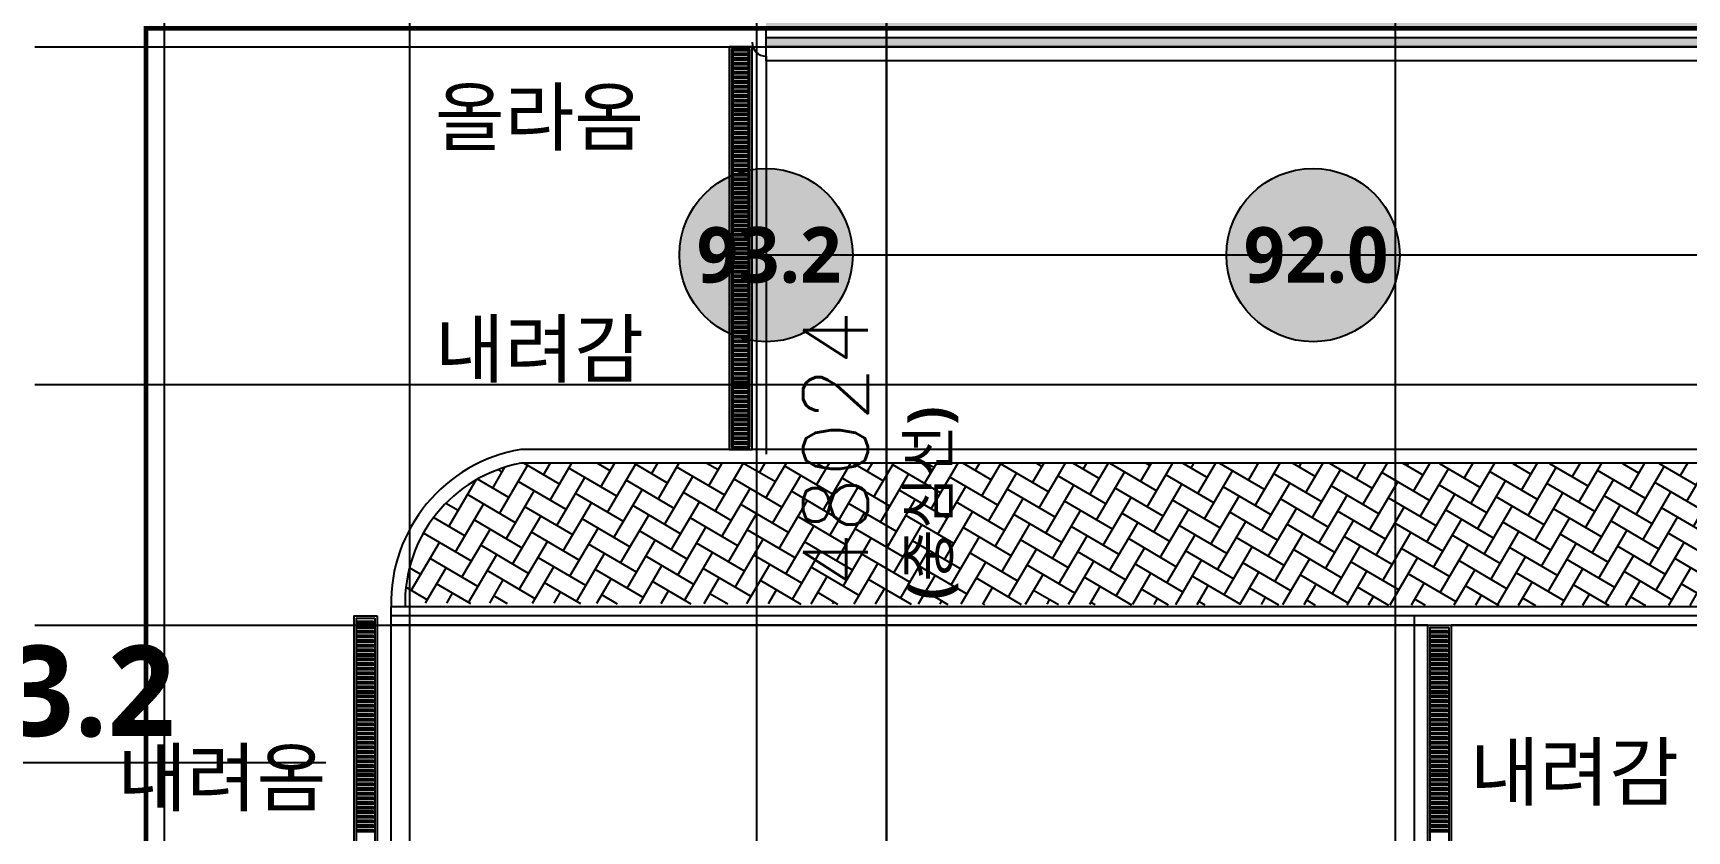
# Model space of a CAD drawing. Header units: millimetres. Extents: x 0 to 190005487, y 0 to 455456909.
# Drawn here: x 87235 to 122968, y 137342 to 154588 of the extents above; entities that cross this region are included whole.
import ezdxf
from ezdxf.enums import TextEntityAlignment as Align

# ---------------------------------------------------------------- set-up
doc = ezdxf.new("R2010")
doc.units = ezdxf.units.MM
doc.header["$LTSCALE"] = 800
doc.header["$MEASUREMENT"] = 0
doc.header["$PDSIZE"] = -10
doc.linetypes.add('CEN', pattern=[62, 60, -1, 0, -1])
doc.linetypes.add('HID', pattern=[2, 1.1, -0.9])
doc.layers.get('0').update_dxf_attribs({"linetype": 'CONTINUOUS'})
doc.layers.get('Defpoints').update_dxf_attribs({"color": 153, "linetype": 'CONTINUOUS'})
for name, color, linetype in [('0-녹지', 71, 'CONTINUOUS'), ('A-ANNO-TEXT2', 3, 'CONTINUOUS'), ('A-FLOR-PFIX', 6, 'CONTINUOUS'), ('A-FLOR-SUB-ELE', 7, 'CONTINUOUS'), ('A-SITE-CIRC', 95, 'CONTINUOUS'), ('A-조적해치', 8, 'CONTINUOUS'), ('CEN', 1, 'CEN'), ('COL', 2, 'CONTINUOUS'), ('SYM', 7, 'CONTINUOUS'), ('TIT', 2, 'CONTINUOUS'), ('WID', 4, 'CONTINUOUS'), ('도로레벨', 5, 'CONTINUOUS'), ('사업부지', 7, 'CONTINUOUS'), ('지하2층외벽선', 6, 'CONTINUOUS')]:
    doc.layers.add(name, color=color, linetype=linetype)
doc.styles.add('SH_대대리576', font='NanumGothicBold.ttf')
doc.styles.get("Standard").update_dxf_attribs({"font": 'SIMPLEX.shx'})
doc.dimstyles.new('SHP 600', dxfattribs={"dimscale": 400, "dimtxt": 3.5, "dimasz": 1, "dimexe": 2, "dimexo": 2, "dimgap": 1, "dimtad": 1, "dimdec": 0, "dimzin": 0, "dimdsep": 46, "dimtxsty": 'Standard', "dimblk": 'DIMDOT', "dimcen": 0.09, "dimclrt": 3, "dimadec": 0, "dimazin": 1, "dimtfac": 1, "dimtdec": 0, "dimtix": 1, "dimtmove": 2, "dimatfit": 0, "dimldrblk": 'DIMDOT', "dimfxl": 1, "dimtfillclr": 3, "dimtolj": 1, "dimtzin": 0, "dimarcsym": 0})

# ---------------------------------------------------------------- blocks, each defined once
blk = doc.blocks.new('DIMDOT')
at = {"color": 0}
blk.add_line((-2, 0), (2, 0), dxfattribs=at)
for radius in [0.5, 0.25]:
    blk.add_circle((0, 0), radius, dxfattribs=at)
blk = doc.blocks.new('*D53')
at = {"color": 0, "lineweight": -2}
for p, q in [((104972, 174512), (104872, 174512)), ((105672, 174112), (105672, 126888)), ((104972, 126488), (104872, 126488))]:
    blk.add_line(p, q, dxfattribs=at)
at = {"layer": 'Defpoints', "color": 0}
for p in [(105772, 174512), (105672, 126488), (105772, 126488)]:
    blk.add_point(p, dxfattribs=at)
at = {"color": 0, "linetype": 'ByBlock', "lineweight": -2, "xscale": 400, "yscale": 400, "zscale": 400}
for p, rotation in [((105672, 174512), 90), ((105672, 126488), 270)]:
    blk.add_blockref('DIMDOT', p, dxfattribs=dict(at, rotation=rotation))
at = {"color": 3, "insert": (104571, 145588), "char_height": 1400, "attachment_point": 5, "rotation": 90}
blk.add_mtext('\\A1;48024', dxfattribs=at)
blk = doc.blocks.new('levelsymbol')
at = {"layer": 'TIT', "ltscale": 10}
h = blk.add_hatch(color=4, dxfattribs=at)
h.paths.add_polyline_path([(-1500, 0), (0, 0), (0, 1500, 0.414214)])
h.paths.add_polyline_path([(0, 0), (0, -1500, 0.414214), (1500, 0)])
at = {"layer": 'TIT', "color": 4, "ltscale": 10}
for p, q in [((0, -3000), (0, 3000)), ((-3000, 0), (18319, 0))]:
    blk.add_line(p, q, dxfattribs=at)
blk.add_circle((0, 0), 1500, dxfattribs=at)
for start, end in [(0, 90), (180, 270)]:
    blk.add_arc((0, 0), 1500, start, end, dxfattribs=at)
blk = doc.blocks.new('G$C0DE8C9DA')
at = {"layer": 'A-FLOR-PFIX'}
for p, q in [((23200, 14900), (800, 14900)), ((91100, 14900), (23700, 14900))]:
    blk.add_line(p, q, dxfattribs=at)
for points in [[(8600, 18700), (8600, 27400), (8100, 27400), (8100, 18700)], [(8550, 18750), (8550, 27350), (8150, 27350), (8150, 18750)], [(8520, 27265), (8520, 27315), (8180, 27315), (8180, 27265)], [(8520, 27165), (8520, 27215), (8180, 27215), (8180, 27165)], [(8520, 27065), (8520, 27115), (8180, 27115), (8180, 27065)], [(8520, 26965), (8520, 27015), (8180, 27015), (8180, 26965)], [(8520, 26865), (8520, 26915), (8180, 26915), (8180, 26865)], [(8520, 26765), (8520, 26815), (8180, 26815), (8180, 26765)], [(8520, 26665), (8520, 26715), (8180, 26715), (8180, 26665)], [(8520, 26565), (8520, 26615), (8180, 26615), (8180, 26565)], [(8520, 26465), (8520, 26515), (8180, 26515), (8180, 26465)], [(8520, 26365), (8520, 26415), (8180, 26415), (8180, 26365)], [(8520, 26265), (8520, 26315), (8180, 26315), (8180, 26265)], [(8520, 26165), (8520, 26215), (8180, 26215), (8180, 26165)], [(8520, 26065), (8520, 26115), (8180, 26115), (8180, 26065)], [(8520, 25965), (8520, 26015), (8180, 26015), (8180, 25965)], [(8520, 25865), (8520, 25915), (8180, 25915), (8180, 25865)], [(8520, 25765), (8520, 25815), (8180, 25815), (8180, 25765)], [(8520, 25665), (8520, 25715), (8180, 25715), (8180, 25665)], [(8520, 25565), (8520, 25615), (8180, 25615), (8180, 25565)], [(8520, 25465), (8520, 25515), (8180, 25515), (8180, 25465)], [(8520, 25365), (8520, 25415), (8180, 25415), (8180, 25365)], [(8520, 25265), (8520, 25315), (8180, 25315), (8180, 25265)], [(8520, 25165), (8520, 25215), (8180, 25215), (8180, 25165)], [(8520, 25065), (8520, 25115), (8180, 25115), (8180, 25065)], [(8520, 24965), (8520, 25015), (8180, 25015), (8180, 24965)], [(8520, 24865), (8520, 24915), (8180, 24915), (8180, 24865)], [(8520, 24765), (8520, 24815), (8180, 24815), (8180, 24765)], [(8520, 24665), (8520, 24715), (8180, 24715), (8180, 24665)], [(8520, 24565), (8520, 24615), (8180, 24615), (8180, 24565)], [(8520, 24465), (8520, 24515), (8180, 24515), (8180, 24465)], [(8520, 24365), (8520, 24415), (8180, 24415), (8180, 24365)], [(8520, 24265), (8520, 24315), (8180, 24315), (8180, 24265)], [(8520, 24165), (8520, 24215), (8180, 24215), (8180, 24165)], [(8520, 24065), (8520, 24115), (8180, 24115), (8180, 24065)], [(8520, 23965), (8520, 24015), (8180, 24015), (8180, 23965)], [(8520, 23865), (8520, 23915), (8180, 23915), (8180, 23865)], [(8520, 23765), (8520, 23815), (8180, 23815), (8180, 23765)], [(8520, 23665), (8520, 23715), (8180, 23715), (8180, 23665)], [(8520, 23565), (8520, 23615), (8180, 23615), (8180, 23565)], [(8520, 23465), (8520, 23515), (8180, 23515), (8180, 23465)], [(8520, 23365), (8520, 23415), (8180, 23415), (8180, 23365)], [(8520, 23265), (8520, 23315), (8180, 23315), (8180, 23265)], [(8520, 23165), (8520, 23215), (8180, 23215), (8180, 23165)], [(8520, 23065), (8520, 23115), (8180, 23115), (8180, 23065)], [(8520, 22965), (8520, 23015), (8180, 23015), (8180, 22965)], [(8520, 22865), (8520, 22915), (8180, 22915), (8180, 22865)], [(8520, 22765), (8520, 22815), (8180, 22815), (8180, 22765)], [(8520, 22665), (8520, 22715), (8180, 22715), (8180, 22665)], [(8520, 22565), (8520, 22615), (8180, 22615), (8180, 22565)], [(8520, 22465), (8520, 22515), (8180, 22515), (8180, 22465)], [(8520, 22365), (8520, 22415), (8180, 22415), (8180, 22365)], [(8520, 22265), (8520, 22315), (8180, 22315), (8180, 22265)], [(8520, 22165), (8520, 22215), (8180, 22215), (8180, 22165)], [(8520, 22065), (8520, 22115), (8180, 22115), (8180, 22065)], [(8520, 21965), (8520, 22015), (8180, 22015), (8180, 21965)], [(8520, 21865), (8520, 21915), (8180, 21915), (8180, 21865)], [(8520, 21765), (8520, 21815), (8180, 21815), (8180, 21765)], [(8520, 21665), (8520, 21715), (8180, 21715), (8180, 21665)], [(8520, 21565), (8520, 21615), (8180, 21615), (8180, 21565)], [(8520, 21465), (8520, 21515), (8180, 21515), (8180, 21465)], [(8520, 21365), (8520, 21415), (8180, 21415), (8180, 21365)], [(8520, 21265), (8520, 21315), (8180, 21315), (8180, 21265)], [(8520, 21165), (8520, 21215), (8180, 21215), (8180, 21165)], [(8520, 21065), (8520, 21115), (8180, 21115), (8180, 21065)], [(8520, 20965), (8520, 21015), (8180, 21015), (8180, 20965)], [(8520, 20865), (8520, 20915), (8180, 20915), (8180, 20865)], [(8520, 20765), (8520, 20815), (8180, 20815), (8180, 20765)], [(8520, 20665), (8520, 20715), (8180, 20715), (8180, 20665)], [(8520, 20565), (8520, 20615), (8180, 20615), (8180, 20565)], [(8520, 20465), (8520, 20515), (8180, 20515), (8180, 20465)], [(8520, 20365), (8520, 20415), (8180, 20415), (8180, 20365)], [(8520, 20265), (8520, 20315), (8180, 20315), (8180, 20265)], [(8520, 20165), (8520, 20215), (8180, 20215), (8180, 20165)], [(8520, 20065), (8520, 20115), (8180, 20115), (8180, 20065)], [(8520, 19965), (8520, 20015), (8180, 20015), (8180, 19965)], [(8520, 19865), (8520, 19915), (8180, 19915), (8180, 19865)], [(8520, 19765), (8520, 19815), (8180, 19815), (8180, 19765)], [(8520, 19665), (8520, 19715), (8180, 19715), (8180, 19665)], [(8520, 19565), (8520, 19615), (8180, 19615), (8180, 19565)], [(8520, 19465), (8520, 19515), (8180, 19515), (8180, 19465)], [(8520, 19365), (8520, 19415), (8180, 19415), (8180, 19365)], [(8520, 19265), (8520, 19315), (8180, 19315), (8180, 19265)], [(8520, 19165), (8520, 19215), (8180, 19215), (8180, 19165)], [(8520, 19065), (8520, 19115), (8180, 19115), (8180, 19065)], [(8520, 18965), (8520, 19015), (8180, 19015), (8180, 18965)], [(8520, 18865), (8520, 18915), (8180, 18915), (8180, 18865)], [(8520, 18765), (8520, 18815), (8180, 18815), (8180, 18765)], [(500, 15100), (500, 1400), (0, 1400), (0, 15100)], [(450, 15050), (450, 1450), (50, 1450), (50, 15050)], [(420, 14985), (420, 14935), (80, 14935), (80, 14985)], [(420, 14885), (420, 14835), (80, 14835), (80, 14885)], [(420, 14785), (420, 14735), (80, 14735), (80, 14785)], [(420, 14685), (420, 14635), (80, 14635), (80, 14685)], [(23700, 14900), (23700, 200), (23200, 200), (23200, 14900)], [(23650, 14850), (23650, 250), (23250, 250), (23250, 14850)], [(23620, 14785), (23620, 14735), (23280, 14735), (23280, 14785)], [(23620, 14685), (23620, 14635), (23280, 14635), (23280, 14685)], [(420, 14585), (420, 14535), (80, 14535), (80, 14585)], [(420, 14485), (420, 14435), (80, 14435), (80, 14485)], [(420, 14385), (420, 14335), (80, 14335), (80, 14385)], [(23620, 14585), (23620, 14535), (23280, 14535), (23280, 14585)], [(23620, 14485), (23620, 14435), (23280, 14435), (23280, 14485)], [(23620, 14385), (23620, 14335), (23280, 14335), (23280, 14385)], [(420, 14285), (420, 14235), (80, 14235), (80, 14285)], [(420, 14185), (420, 14135), (80, 14135), (80, 14185)], [(420, 14085), (420, 14035), (80, 14035), (80, 14085)], [(420, 13985), (420, 13935), (80, 13935), (80, 13985)], [(23620, 14285), (23620, 14235), (23280, 14235), (23280, 14285)], [(23620, 14185), (23620, 14135), (23280, 14135), (23280, 14185)], [(23620, 14085), (23620, 14035), (23280, 14035), (23280, 14085)], [(23620, 13985), (23620, 13935), (23280, 13935), (23280, 13985)], [(420, 13885), (420, 13835), (80, 13835), (80, 13885)], [(420, 13785), (420, 13735), (80, 13735), (80, 13785)], [(420, 13685), (420, 13635), (80, 13635), (80, 13685)], [(420, 13585), (420, 13535), (80, 13535), (80, 13585)], [(23620, 13885), (23620, 13835), (23280, 13835), (23280, 13885)], [(23620, 13785), (23620, 13735), (23280, 13735), (23280, 13785)], [(23620, 13685), (23620, 13635), (23280, 13635), (23280, 13685)], [(23620, 13585), (23620, 13535), (23280, 13535), (23280, 13585)], [(420, 13485), (420, 13435), (80, 13435), (80, 13485)], [(420, 13385), (420, 13335), (80, 13335), (80, 13385)], [(420, 13285), (420, 13235), (80, 13235), (80, 13285)], [(23620, 13485), (23620, 13435), (23280, 13435), (23280, 13485)], [(23620, 13385), (23620, 13335), (23280, 13335), (23280, 13385)], [(23620, 13285), (23620, 13235), (23280, 13235), (23280, 13285)], [(420, 13185), (420, 13135), (80, 13135), (80, 13185)], [(420, 13085), (420, 13035), (80, 13035), (80, 13085)], [(420, 12985), (420, 12935), (80, 12935), (80, 12985)], [(420, 12885), (420, 12835), (80, 12835), (80, 12885)], [(23620, 13185), (23620, 13135), (23280, 13135), (23280, 13185)], [(23620, 13085), (23620, 13035), (23280, 13035), (23280, 13085)], [(23620, 12985), (23620, 12935), (23280, 12935), (23280, 12985)], [(23620, 12885), (23620, 12835), (23280, 12835), (23280, 12885)], [(420, 12785), (420, 12735), (80, 12735), (80, 12785)], [(420, 12685), (420, 12635), (80, 12635), (80, 12685)], [(420, 12585), (420, 12535), (80, 12535), (80, 12585)], [(23620, 12785), (23620, 12735), (23280, 12735), (23280, 12785)], [(23620, 12685), (23620, 12635), (23280, 12635), (23280, 12685)], [(23620, 12585), (23620, 12535), (23280, 12535), (23280, 12585)], [(420, 12485), (420, 12435), (80, 12435), (80, 12485)], [(420, 12385), (420, 12335), (80, 12335), (80, 12385)], [(420, 12285), (420, 12235), (80, 12235), (80, 12285)], [(420, 12185), (420, 12135), (80, 12135), (80, 12185)], [(23620, 12485), (23620, 12435), (23280, 12435), (23280, 12485)], [(23620, 12385), (23620, 12335), (23280, 12335), (23280, 12385)], [(23620, 12285), (23620, 12235), (23280, 12235), (23280, 12285)], [(23620, 12185), (23620, 12135), (23280, 12135), (23280, 12185)], [(420, 12085), (420, 12035), (80, 12035), (80, 12085)], [(420, 11985), (420, 11935), (80, 11935), (80, 11985)], [(420, 11885), (420, 11835), (80, 11835), (80, 11885)], [(23620, 12085), (23620, 12035), (23280, 12035), (23280, 12085)], [(23620, 11985), (23620, 11935), (23280, 11935), (23280, 11985)], [(23620, 11885), (23620, 11835), (23280, 11835), (23280, 11885)], [(420, 11785), (420, 11735), (80, 11735), (80, 11785)], [(420, 11685), (420, 11635), (80, 11635), (80, 11685)], [(420, 11585), (420, 11535), (80, 11535), (80, 11585)], [(420, 11485), (420, 11435), (80, 11435), (80, 11485)], [(23620, 11785), (23620, 11735), (23280, 11735), (23280, 11785)], [(23620, 11685), (23620, 11635), (23280, 11635), (23280, 11685)], [(23620, 11585), (23620, 11535), (23280, 11535), (23280, 11585)], [(23620, 11485), (23620, 11435), (23280, 11435), (23280, 11485)], [(420, 11385), (420, 11335), (80, 11335), (80, 11385)], [(420, 11285), (420, 11235), (80, 11235), (80, 11285)], [(420, 11185), (420, 11135), (80, 11135), (80, 11185)], [(420, 11085), (420, 11035), (80, 11035), (80, 11085)], [(23620, 11385), (23620, 11335), (23280, 11335), (23280, 11385)], [(23620, 11285), (23620, 11235), (23280, 11235), (23280, 11285)], [(23620, 11185), (23620, 11135), (23280, 11135), (23280, 11185)], [(23620, 11085), (23620, 11035), (23280, 11035), (23280, 11085)], [(420, 10985), (420, 10935), (80, 10935), (80, 10985)], [(420, 10885), (420, 10835), (80, 10835), (80, 10885)], [(420, 10785), (420, 10735), (80, 10735), (80, 10785)], [(23620, 10985), (23620, 10935), (23280, 10935), (23280, 10985)], [(23620, 10885), (23620, 10835), (23280, 10835), (23280, 10885)], [(23620, 10785), (23620, 10735), (23280, 10735), (23280, 10785)], [(420, 10685), (420, 10635), (80, 10635), (80, 10685)], [(420, 10585), (420, 10535), (80, 10535), (80, 10585)], [(420, 10485), (420, 10435), (80, 10435), (80, 10485)], [(23620, 10685), (23620, 10635), (23280, 10635), (23280, 10685)], [(23620, 10585), (23620, 10535), (23280, 10535), (23280, 10585)], [(23620, 10485), (23620, 10435), (23280, 10435), (23280, 10485)]]:
    blk.add_lwpolyline(points, close=True, dxfattribs=at)
at = {"layer": 'A-FLOR-SUB-ELE'}
blk.add_line((800, 15100), (800, 15300), dxfattribs=at)
blk.add_line((800, 15100), (800, 15300), dxfattribs=at)
at = {"layer": 'A-SITE-CIRC'}
blk.add_line((8600, 27500, 206000), (8600, 27500, 206000), dxfattribs=at)
at = {"layer": 'A-조적해치'}
blk.add_arc((8900, 27500, 206000), 300, 180, 270, dxfattribs=at)
at = {"layer": 'WID'}
for p, q in [((8900, 27200), (8900, 18600)), ((800, 1350), (800, 15300))]:
    blk.add_line(p, q, dxfattribs=at)
blk = doc.blocks.new('G$CBD6E5784')
at = {"layer": '0-녹지'}
h = blk.add_hatch(color=256, dxfattribs=at)
h.dxf.hatch_style = 1
edge = h.paths.add_edge_path()
edge.add_line((7794, 201355), (7902, 200937))
edge.add_line((7902, 200937), (11057, 195774))
edge.add_line((11057, 195774), (11530, 187784))
edge.add_line((11530, 187784), (9671, 179723))
edge.add_line((9671, 179723), (5774, 167609))
edge.add_line((5774, 167609), (5813, 155347))
edge.add_line((5813, 155347), (9453, 143365))
edge.add_line((9453, 143365), (14073, 137018))
edge.add_line((14073, 137018), (30686, 126716))
edge.add_line((30686, 126716), (33260, 124014))
edge.add_line((33260, 124014), (38937, 118052))
edge.add_line((38937, 118052), (51516, 110264))
edge.add_line((51516, 110264), (60993, 106028))
edge.add_line((60993, 106028), (69573, 100968))
edge.add_line((69573, 100968), (73674, 91866))
edge.add_line((73674, 91866), (80226, 91068))
edge.add_line((80226, 91068), (77147, 102565))
edge.add_line((77147, 102565), (78239, 107093))
edge.add_line((78239, 107093), (86638, 111351))
edge.add_line((86638, 111351), (90112, 120882))
edge.add_line((90112, 120882), (92385, 117186))
edge.add_line((92385, 117186), (92148, 110349))
edge.add_line((92148, 110349), (99913, 108028))
edge.add_line((99913, 108028), (100206, 104291))
edge.add_line((100206, 104291), (100433, 104196))
edge.add_line((100433, 104196), (148803, 141709))
edge.add_line((148803, 141709), (151529, 164783))
edge.add_line((151529, 164783), (147657, 177073))
edge.add_line((147657, 177073), (143006, 233398))
edge.add_line((143006, 233398), (136071, 228996))
edge.add_line((136071, 228996), (134360, 230153))
edge.add_line((134360, 230153), (128068, 231715))
edge.add_line((128068, 231715), (120109, 232470))
edge.add_line((120109, 232470), (111559, 236997))
edge.add_line((111559, 236997), (96063, 237212))
edge.add_line((96063, 237212), (75602, 234983))
edge.add_line((75602, 234983), (64368, 231184))
edge.add_line((64368, 231184), (62206, 235371))
edge.add_line((62206, 235371), (61557, 235935))
edge.add_line((61557, 235935), (61356, 235701))
edge.add_line((61356, 235701), (60704, 234943))
edge.add_line((60704, 234943), (50766, 243492))
edge.add_line((50766, 243492), (30689, 247737))
edge.add_line((30689, 247737), (21282, 240661))
edge.add_line((21282, 240661), (14344, 238855))
edge.add_line((14344, 238855), (6649, 237166))
edge.add_line((6649, 237166), (383, 235672))
edge.add_line((383, 235672), (5488, 216157))
edge.add_line((5488, 216157), (4209, 215824))
edge.add_arc((5432, 220089), 4437, 254.0004, 277.3556)
edge.add_arc((5864, 216679), 1000, 277.8144, 14.3903)
edge.add_line((6833, 216928), (2247, 234509))
edge.add_line((2247, 234509), (18317, 238709))
edge.add_line((18317, 238709), (19275, 235027))
edge.add_line((19275, 235027), (21895, 235027))
edge.add_arc((21895, 236527), 1500, 270, 0)
edge.add_line((23395, 236527), (23395, 240227))
edge.add_line((23395, 240227), (52195, 240227))
edge.add_line((52195, 240227), (52195, 236527))
edge.add_arc((53695, 236527), 1500, 180, 270)
edge.add_line((53695, 235027), (54095, 235027))
edge.add_line((54095, 235027), (54095, 229027))
edge.add_line((54095, 229027), (39995, 229027))
edge.add_arc((39995, 227527), 1500, 90, 180)
edge.add_line((38495, 227527), (38495, 227027))
edge.add_line((38495, 227027), (59470, 227027))
edge.add_line((59470, 227027), (59470, 226827))
edge.add_line((59470, 226827), (38495, 226827))
edge.add_line((38495, 226827), (38495, 226627))
edge.add_line((38495, 226627), (121303, 226628))
edge.add_line((121303, 226628), (114220, 232406))
edge.add_line((114220, 232406), (114852, 233181))
edge.add_line((114852, 233181), (121660, 227628))
edge.add_line((121660, 227628), (140456, 227628))
edge.add_line((140456, 227628), (140492, 199427))
edge.add_line((140492, 199427), (140695, 199427))
edge.add_line((140695, 199427), (140692, 164123))
edge.add_line((140692, 164123), (147022, 164123))
edge.add_line((147022, 164123), (147022, 154032))
edge.add_line((147022, 154032), (140692, 154032))
edge.add_line((140692, 154032), (140692, 141223))
edge.add_line((140692, 141223), (136295, 141223))
edge.add_line((136295, 141223), (136295, 137377))
edge.add_line((136295, 137377), (135545, 136769))
edge.add_line((135545, 136769), (136187, 135930))
edge.add_line((136187, 135930), (120231, 122973))
edge.add_line((120231, 122973), (112105, 117640))
edge.add_line((112105, 117640), (96105, 117631))
edge.add_line((96105, 117631), (96105, 122820))
edge.add_line((96105, 122820), (95679, 122819))
edge.add_arc((95679, 109319), 13500, 90, 149.8113)
edge.add_arc((68883, 124908), 17500, 296.8893, 329.8113, ccw=False)
edge.add_arc((68883, 124908), 17500, 238.204, 296.8893, ccw=False)
edge.add_line((59663, 110034), (27535, 129951))
edge.add_arc((43079, 155024), 29500, 180, 238.204, ccw=False)
edge.add_line((13579, 155024), (13579, 193300))
edge.add_arc((5079, 193300), 8500, 360, 71.3731)

msp = doc.modelspace()

# ---------------------------------------------------------------- hatches: boundary and pattern name
at = {"layer": '도로레벨', "linetype": 'Continuous', "true_color": 0xffffff}
h = msp.add_hatch(color=7, dxfattribs=at)
edge = h.paths.add_edge_path()
edge.add_arc((103072.1, 149788.2), 1873.2, 0, 360)
h = msp.add_hatch(color=7, dxfattribs=at)
edge = h.paths.add_edge_path()
edge.add_arc((114890.4, 149788.2), 1873.2, 0, 360)
at = {"layer": '사업부지', "linetype": 'Continuous', "ltscale": 10}
h = msp.add_hatch(dxfattribs=at)
h.set_pattern_fill('AR-HBONE', color=8, scale=100, angle=14.62513, style=0)
h.set_pattern_definition([(59.62512505, (-197428128.22, -418529398.62), (-142.83199963, 547.356392), [1200, -400]), (149.62512505, (-197427925.96, -418529053.53), (-142.83199963, 547.356392), [1200, -400])])
h.paths.add_polyline_path([(144868.8, 142188.1), (144868.8, 145281), (138247.9, 145281), (138247.9, 142188.1)])
h.paths.add_polyline_path([(138247.9, 142188.1), (138247.9, 145281), (97773.8, 145288.4, 0.3604941), (95271.1, 142268.3)])

# ---------------------------------------------------------------- linework, layer by layer
for p, q in [((185672.1, 142188.1), (94972.1, 142188.1)), ((94972.1, 141988.1), (94972.1, 142188.1)), ((185472.1, 141988.1), (94972.1, 141988.1)), ((96672.1, 142188.1), (96672.1, 142188.4))]:
    msp.add_line(p, q)
at = {"layer": 'A-조적해치'}
for p, q in [((103072.1, 153988.1), (103072.1, 154288.1)), ((183072.1, 153988.1), (103072.1, 153988.1)), ((183072.1, 145588.4), (97773.9, 145588.4))]:
    msp.add_line(p, q, dxfattribs=at)
msp.add_arc((98338.1, 142269), 3367, 99.67802, 181.37706, dxfattribs=at)
at = {"layer": 'CEN'}
for p, q in [((90072.1, 62488.1), (90072.1, 195988.1)), ((95372.1, 62488.1), (95372.1, 195988.1)), ((102872.1, 62488.1), (102872.1, 195988.1)), ((105672.1, 62488.1), (105672.1, 195988.1)), ((116672.1, 62488.1), (116672.1, 195988.1)), ((37672.1, 154288.1), (211647.1, 154288.1)), ((37672.1, 146988.1), (211647.1, 146988.1)), ((37672.1, 141788.1), (211647.1, 141788.1))]:
    msp.add_line(p, q, dxfattribs=at)
msp.add_lwpolyline([(90072.1, 154288.1), (138672.1, 154288.1), (138672.1, 141788.1), (185572.1, 141788.1), (185572.1, 126488.1), (204672.1, 126488.1), (204672.1, 126488.1), (204672.1, 126488.1), (204672.1, 80988.1), (193672.1, 69488.1), (105672.1, 69488.1), (105672.1, 69488.1), (105672.1, 69488.1), (105672.1, 80438.1), (105172.1, 80438.1), (105172.1, 80888.1), (90072.1, 80888.1)], close=True, dxfattribs=at)
at = {"layer": 'COL'}
msp.add_lwpolyline([(124047.1, 154488.1), (103072.1, 154488.1), (103072.1, 154688.1), (124047.1, 154688.1)], close=True, dxfattribs=at)
at = {"layer": 'WID'}
for p, q in [((103072.1, 154288.1), (103072.1, 154488.1)), ((204572.1, 154288.1), (103072.1, 154288.1)), ((103072.1, 153988.1), (103072.1, 145588.4)), ((183072.1, 149788.2), (103072.1, 149788.2)), ((183072.1, 145288.4), (97773.8, 145288.4)), ((117072.1, 141988.1), (117072.1, 127088.1))]:
    msp.add_line(p, q, dxfattribs=at)
msp.add_arc((98344.7, 142268.3), 3073.6, 100.73564, 181.49537, dxfattribs=at)
at = {"layer": '도로레벨', "color": 7, "linetype": 'Continuous'}
for centre in [(103072.1, 149788.2), (114890.4, 149788.2)]:
    msp.add_circle(centre, 1873.2, dxfattribs=at)
at = {"layer": '지하2층외벽선', "linetype": 'HID', "const_width": 100}
msp.add_lwpolyline([(194072.1, 69088.1), (105272.1, 69088.1), (105272.1, 78588.1), (89672.1, 78588.1), (89672.1, 154688.1), (144868.8, 154688.1), (144868.8, 142188.1), (185672.1, 142188.1), (185672.1, 127088.1), (205072.1, 127088.1), (205072.1, 80588.1), (194072.1, 69088.1)], dxfattribs=at)

# ---------------------------------------------------------------- block references
for name, p in [('G$CBD6E5784', (64577.2, -72338.7)), ('G$C0DE8C9DA', (94172.1, 126888.1))]:
    msp.add_blockref(name, p)
at = {"layer": 'SYM', "xscale": 0.8145454406738282, "yscale": 0.8145454406738282, "zscale": 0.8145454406738282}
msp.add_blockref('levelsymbol', (78637.8, 138820.8), dxfattribs=at)

# ---------------------------------------------------------------- texts
at = {"layer": 'A-ANNO-TEXT2', "style": 'SH_대대리576'}
for s, p in [('올라옴', (95917.7, 152172.3)), ('내려감', (95917.7, 147158.5)), ('내려감', (118278.3, 138017.2)), ('내려옴', (89050.7, 137893))]:
    msp.add_text(s, height=1200, dxfattribs=at).set_placement(p)
at = {"layer": 'A-ANNO-TEXT2', "color": 6, "style": 'SH_대대리576'}
for s, p in [('93.2', (103138.3, 149795.4)), ('92.0', (114956.7, 149795.4))]:
    msp.add_text(s, height=1200, dxfattribs=at).set_placement(p, align=Align.MIDDLE_CENTER)
at = {"layer": 'A-ANNO-TEXT2', "style": 'SH_대대리576'}
msp.add_text('(중심선)', height=900, rotation=90, dxfattribs=at).set_placement((107025.1, 142337.3))
at = {"layer": 'SYM', "color": 240, "style": 'SH_대대리576'}
msp.add_text('FH:93.2', height=1954.91, dxfattribs=at).set_placement((81136.5, 139393.1))

# ---------------------------------------------------------------- dimensions: what is measured, and where the dimension line sits
dim = msp.add_linear_dim(base=(105672.1, 126488.1), p1=(105772.1, 174512), p2=(105772.1, 126488.1), angle=90, dimstyle='SHP 600')
dim.commit()
dim.dimension.update_dxf_attribs({"geometry": '*D53', "text_midpoint": (104571.2, 145588.4), "dimtype": 160})

doc.saveas('drawing.dxf')
